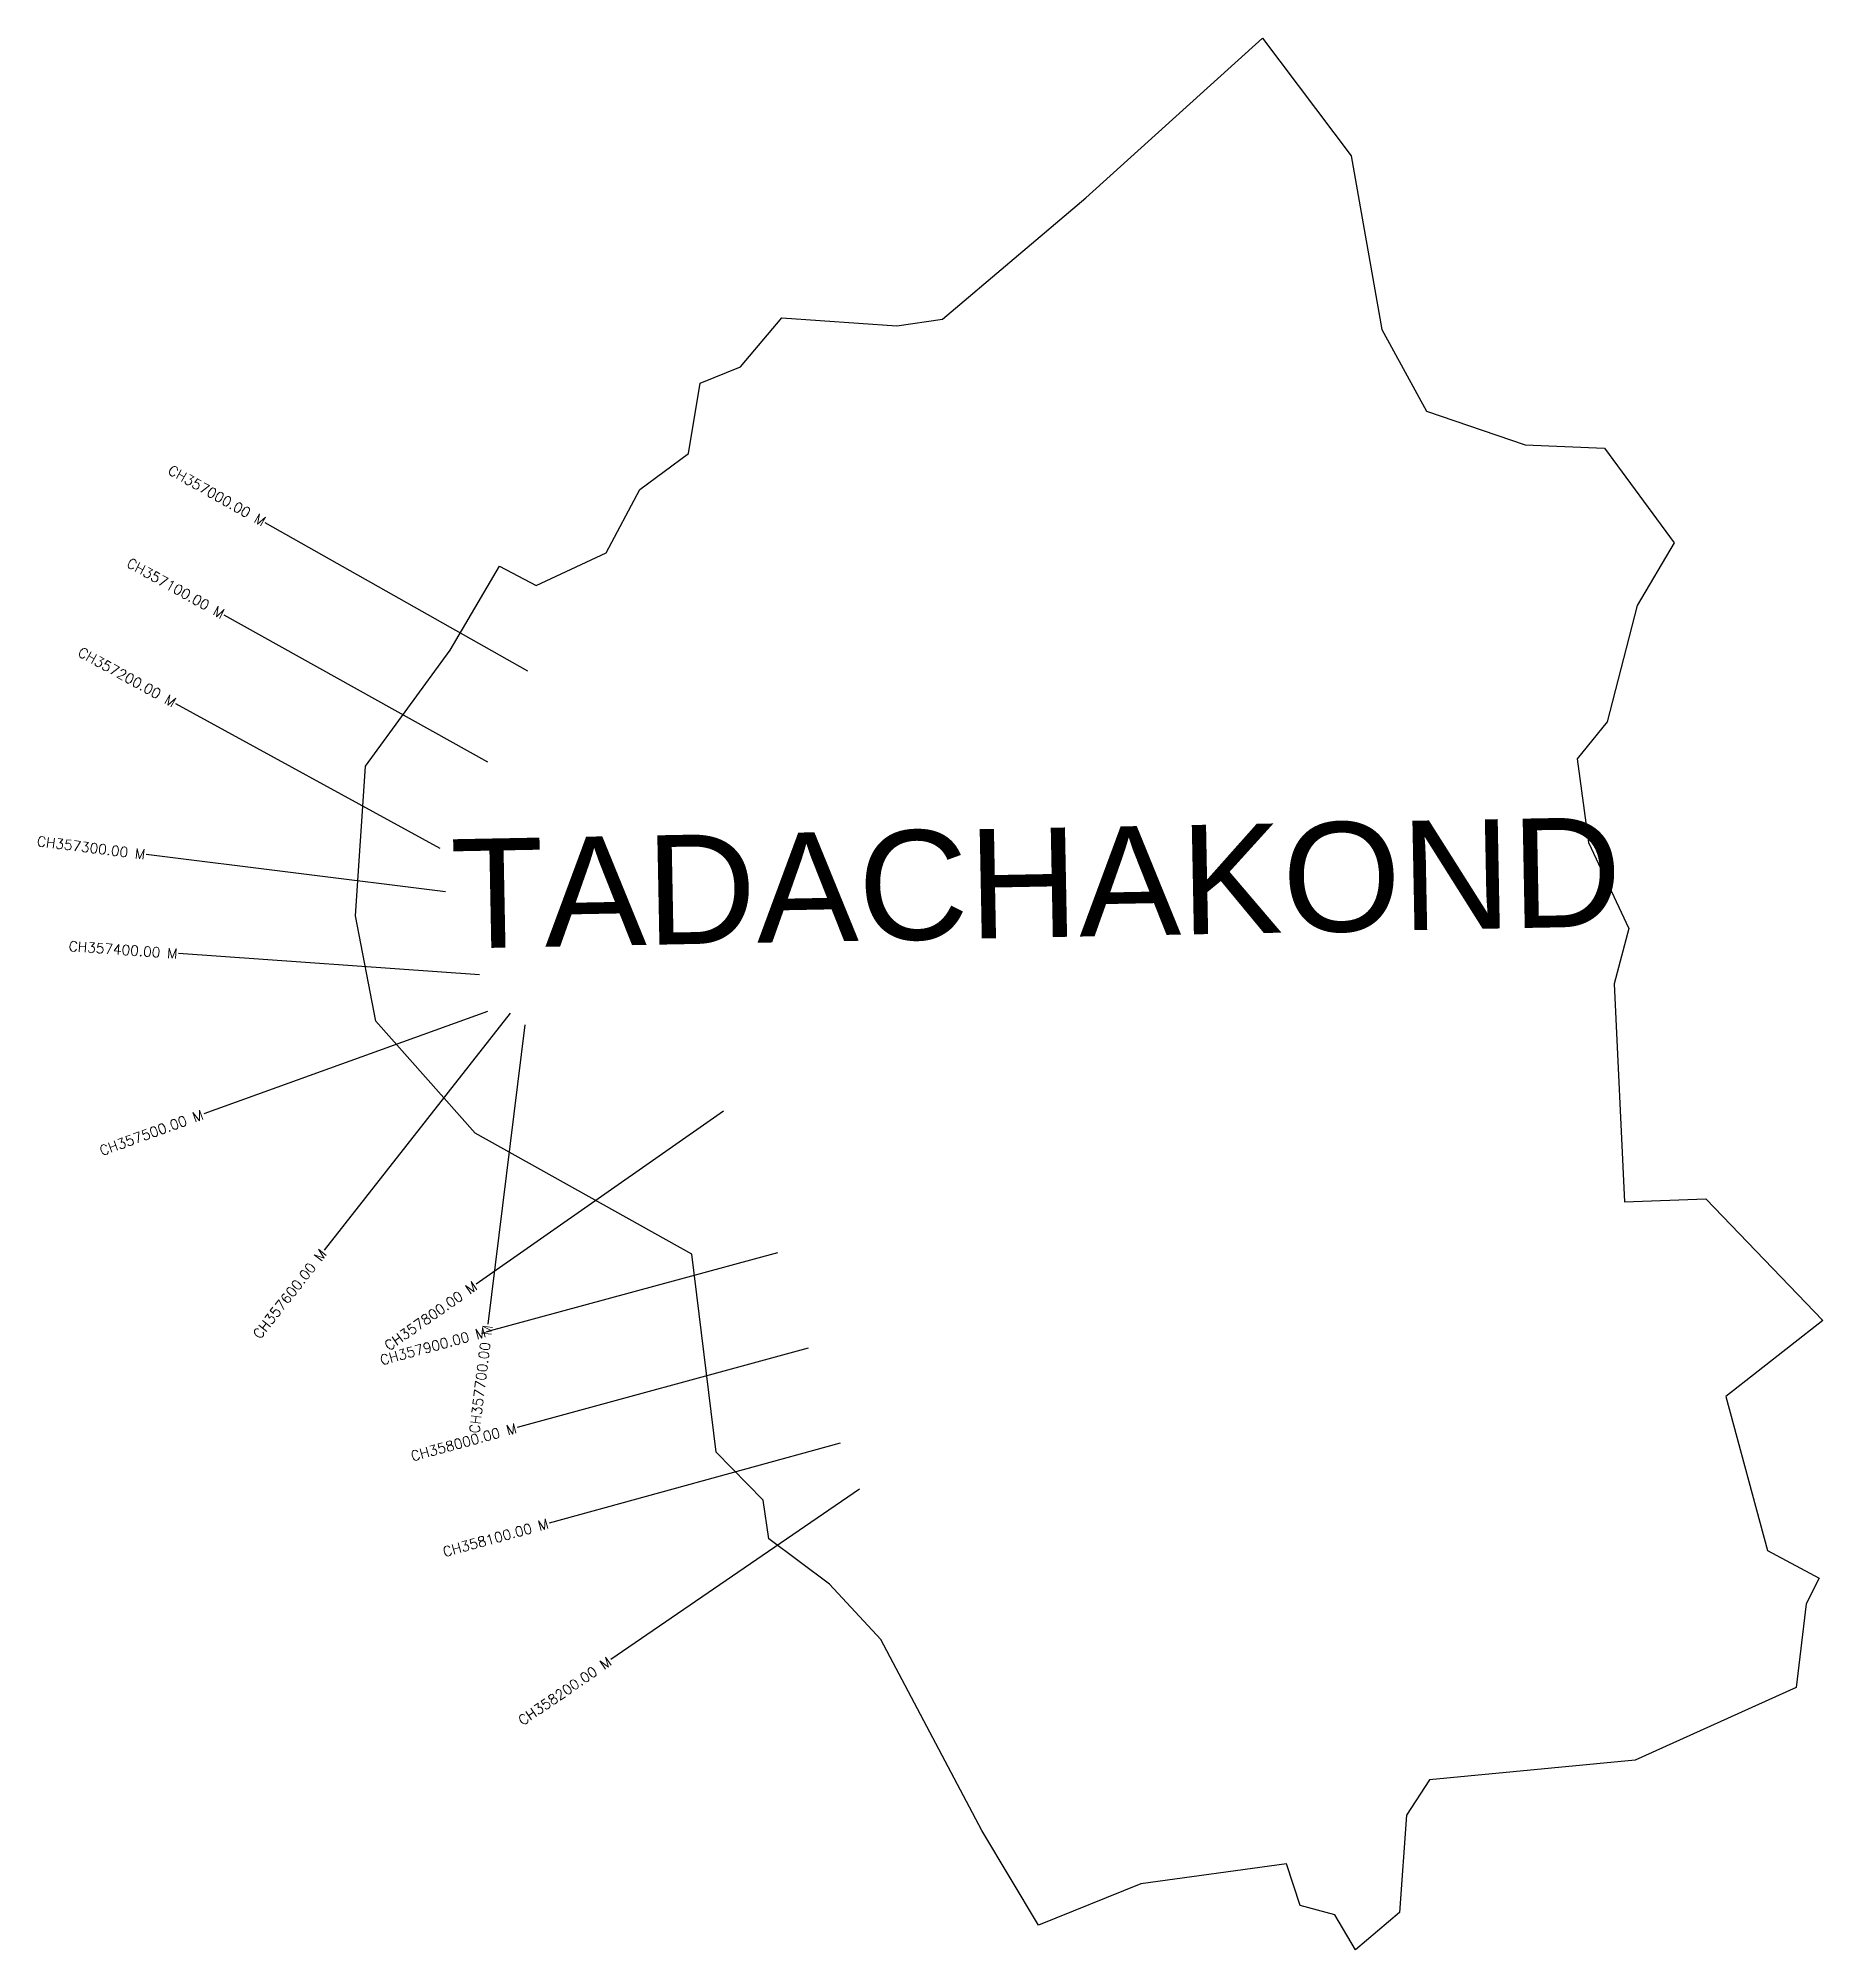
# Model space of a CAD drawing. Header units: metres. Extents: x 296390 to 298165, y 1974913 to 1976815.
import ezdxf
from ezdxf.enums import TextEntityAlignment as Align

# ---------------------------------------------------------------- set-up
doc = ezdxf.new("R2010")
doc.units = ezdxf.units.M
doc.header["$MEASUREMENT"] = 0
for name, color, linetype in [('CS', 134, 'Continuous'), ('CSMark', 6, 'Continuous'), ('VILLAGE NAME', 250, 'Continuous')]:
    doc.layers.add(name, color=color, linetype=linetype)
doc.styles.get("Standard").update_dxf_attribs({"font": 'simplex.shx'})

msp = doc.modelspace()

# ---------------------------------------------------------------- linework, layer by layer
at = {"color": 6, "flags": 128}
for points in [[(297696.1, 1976697.8), (297726.7, 1976524.9), (297770.9, 1976443.8), (297869.1, 1976410.2), (297948, 1976406.8), (298017.2, 1976312.9), (297980.7, 1976250.3), (297950.8, 1976134.6), (297920.8, 1976098), (297932.2, 1976014.7), (297972.4, 1975929.3), (297957.8, 1975874.3), (297968, 1975657.3), (298048.7, 1975660.5), (298165.2, 1975539.3), (298068.7, 1975463.9), (298110.2, 1975310.7), (298161.6, 1975283.2), (298148.5, 1975257.7), (298138.7, 1975174.4), (297978.7, 1975102.2), (297773.9, 1975082.4), (297751.2, 1975047.5), (297744, 1974950.4), (297700.5, 1974913.5), (297679.8, 1974948.1), (297645.3, 1974957.6), (297631.6, 1974999), (297486.8, 1974979), (297385.2, 1974937.8), (297328.7, 1975032), (297228.2, 1975222.1), (297177.3, 1975277.2), (297116.8, 1975322.3), (297111.2, 1975360.6), (297064.6, 1975408.4), (297040.2, 1975605.4), (296824.7, 1975725.7), (296726, 1975837), (296705.8, 1975941.7), (296715.7, 1976090.5), (296799.8, 1976206), (296848.9, 1976289.7), (296885.4, 1976270.4), (296955, 1976302.9), (296988.4, 1976365.9), (297036.9, 1976401.7), (297048.4, 1976471.5), (297088.8, 1976487.9), (297129.9, 1976536.6), (297244.3, 1976528.7), (297289.5, 1976535.1), (297432.2, 1976655.9), (297608, 1976814.6)], [(297608, 1976814.6), (297696.1, 1976697.8)]]:
    msp.add_lwpolyline(points, dxfattribs=at)
at = {"layer": 'CS'}
for p, q in [((296877.3, 1976185.3), (296615.9, 1976332.6)), ((296837.3, 1976094.8), (296575.2, 1976240.7)), ((296790.1, 1976008.7), (296526.9, 1976152.7)), ((296795.3, 1975965.6), (296497.6, 1976002.7)), ((296828.9, 1975883.2), (296529.7, 1975904.2)), ((296836.9, 1975846.6), (296554.7, 1975744.8)), ((296859.7, 1975845.1), (296674.4, 1975609.2)), ((296874, 1975833.5), (296837.2, 1975535.8)), ((297071.7, 1975747.5), (296825.8, 1975575.6)), ((297125.6, 1975606.7), (296836.1, 1975528.2)), ((297156.1, 1975511.8), (296866.6, 1975432.9)), ((297187.8, 1975417.4), (296898.5, 1975337.9)), ((297207, 1975371.7), (296959.6, 1975202.1))]:
    msp.add_line(p, q, dxfattribs=at)

# ---------------------------------------------------------------- texts
at = {"layer": 'CSMark'}
for s, rotation, p in [('CH357000.00 M', 330.5972, (296615.1, 1976333.1)), ('CH357100.00 M', 330.8879, (296574.3, 1976241.2)), ('CH357200.00 M', 331.313, (296526.1, 1976153.2)), ('CH357300.00 M', 352.9097, (296496.6, 1976002.8)), ('CH357400.00 M', 356.0014, (296528.7, 1975904.2)), ('CH357500.00 M', 19.8407, (296553.7, 1975744.5)), ('CH357600.00 M', 51.8509, (296673.8, 1975608.4)), ('CH357800.00 M', 34.9618, (296825, 1975575)), ('CH357900.00 M', 15.1648, (296835.1, 1975528)), ('CH357700.00 M', 82.9585, (296837.1, 1975534.8)), ('CH358000.00 M', 15.2555, (296865.7, 1975432.6)), ('CH358100.00 M', 15.3704, (296897.5, 1975337.6)), ('CH358200.00 M', 34.4254, (296958.7, 1975201.5))]:
    msp.add_text(s, height=10, rotation=rotation, dxfattribs=at).set_placement(p, align=Align.MIDDLE_RIGHT)
at = {"layer": 'VILLAGE NAME', "insert": (296799.4, 1976017.9), "char_height": 108.748, "attachment_point": 1, "rotation": 1.1028}
msp.add_mtext_dynamic_manual_height_columns('{\\fArial|b0|i0|c0|p34;TADACHAKOND}', width=1571.314, gutter_width=543.7, heights=[0], dxfattribs=at)

doc.saveas('drawing.dxf')
